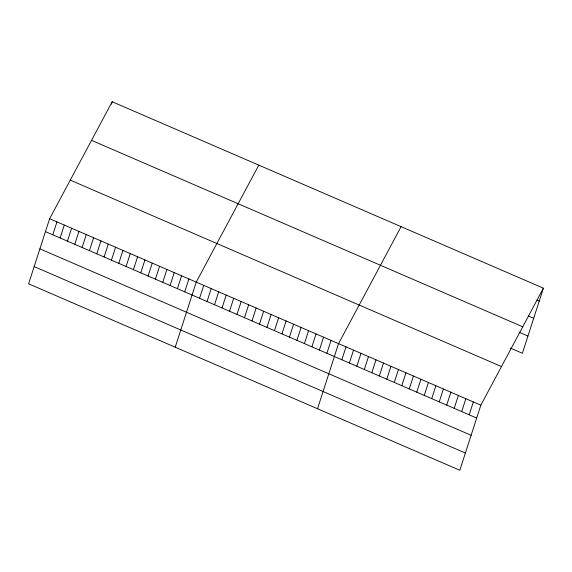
<?xml version="1.0" encoding="UTF-8"?>
<svg xmlns="http://www.w3.org/2000/svg" width="572" height="572" viewBox="0 0 572 572"><rect width="100%" height="100%" fill="white"/><g stroke="black" fill="none" stroke-linecap="round" stroke-linejoin="round"><path stroke-width="0.86" d="M49.621 218.726L28.6 283.812L459.817 470.256L480.837 405.169L543.4 288.188L112.183 101.745L49.621 218.726L480.837 405.169M52.788 234.792L56.95 221.9M60.117 237.966L64.286 225.068M111.397 104.168L112.183 101.745M67.446 241.134L71.614 228.235M74.775 244.301L78.943 231.403M82.111 247.476L86.272 234.577M89.439 250.643L93.608 237.745M96.768 253.811L100.937 240.912M104.104 256.978L108.265 244.087M111.433 260.153L115.594 247.254M118.761 263.32L122.93 250.422M126.09 266.488L130.259 253.596M133.426 269.662L137.587 256.764M140.755 272.83L144.923 259.931M148.084 275.997L152.252 263.099M155.412 279.172L159.581 266.273M162.748 282.339L166.91 269.441M170.077 285.507L174.245 272.608M177.406 288.674L181.574 275.783M184.742 291.849L188.903 278.95M175.218 347.197L196.232 282.118L258.794 165.136M199.556 298.255L203.725 285.356M207.05 301.494L211.211 288.595M214.536 304.733L218.704 291.834M222.029 307.972L226.19 295.073M229.515 311.204L233.683 298.312M237.008 314.443L241.169 301.551M244.494 317.682L248.663 304.783M251.987 320.921L256.149 308.022M259.473 324.16L263.642 311.261M266.967 327.398L271.128 314.5M274.453 330.637L278.621 317.739M281.946 333.876L286.107 320.978M289.432 337.115L293.6 324.217M296.925 340.354L301.087 327.456M304.411 343.586L308.58 330.695M311.904 346.825L316.066 333.934M319.39 350.064L323.559 337.165M326.884 353.303L331.045 340.404M317.517 408.73L338.538 343.643L401.101 226.662M341.863 359.781L346.024 346.882M349.349 363.02L353.517 350.121M356.842 366.259L361.003 353.36M364.328 369.498L368.497 356.599M371.821 372.737L375.983 359.838M379.308 375.968L383.476 363.077M386.801 379.207L390.962 366.316M394.287 382.446L398.455 369.548M401.78 385.685L405.941 372.787M409.266 388.924L413.434 376.026M416.759 392.163L420.921 379.265M424.245 395.402L428.414 382.504M431.738 398.641L435.9 385.743M439.224 401.88L443.393 388.981M446.718 405.119L450.879 392.22M454.204 408.351L458.372 395.459M461.697 411.59L465.858 398.698M469.183 414.829L473.351 401.93M543.4 288.188L522.379 353.274L510.396 348.091M536.986 300.114L539.232 301.087M528.428 316.044L533.669 318.311M91.534 140.347L522.758 326.798M518.954 332.168L527.942 336.05M70.263 180.123L501.487 366.566M45.453 231.624L476.676 418.068M39.89 248.849L471.113 435.292M34.163 266.588L465.379 453.031"/></g></svg>
